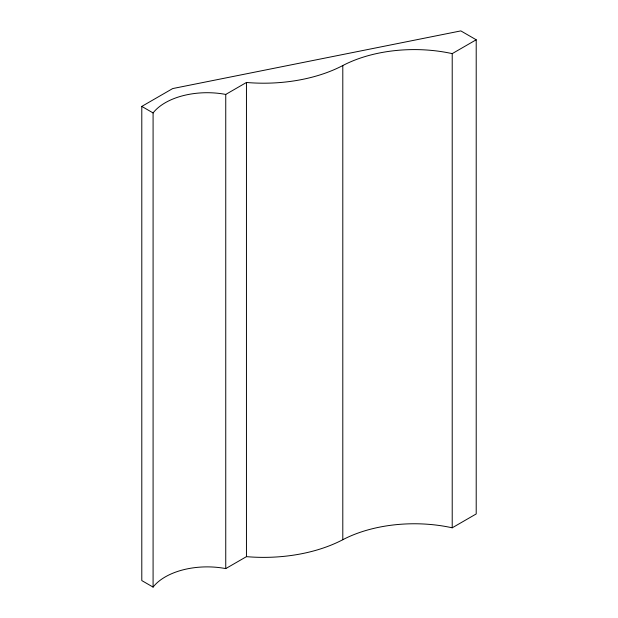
<?xml version="1.0" encoding="UTF-8"?>
<svg xmlns="http://www.w3.org/2000/svg" width="618" height="618" viewBox="0 0 618 618"><rect width="100%" height="100%" fill="white"/><g stroke="black" fill="none" stroke-linecap="round" stroke-linejoin="round"><path stroke-width="0.93" d="M141.792 106.404L172.692 88.567L460.835 30.9L476.208 39.776L476.208 513.944L452.214 527.803A106.335 61.391 0 0 0 342.797 539.715A117.721 67.965 0 0 1 246.451 556.648L225.748 568.599A59.305 34.237 0 0 0 153.086 587.1L141.792 580.58L141.792 106.404L153.086 112.932A59.305 34.237 0 0 1 225.748 94.43L246.451 82.472A117.721 67.965 0 0 0 342.797 65.547A106.335 61.391 0 0 1 452.214 53.627L476.208 39.776M452.214 53.627L452.214 527.803M342.797 65.547L342.797 539.715M246.451 82.472L246.451 556.648M225.748 94.43L225.748 568.599M153.086 112.932L153.086 587.1"/></g></svg>
